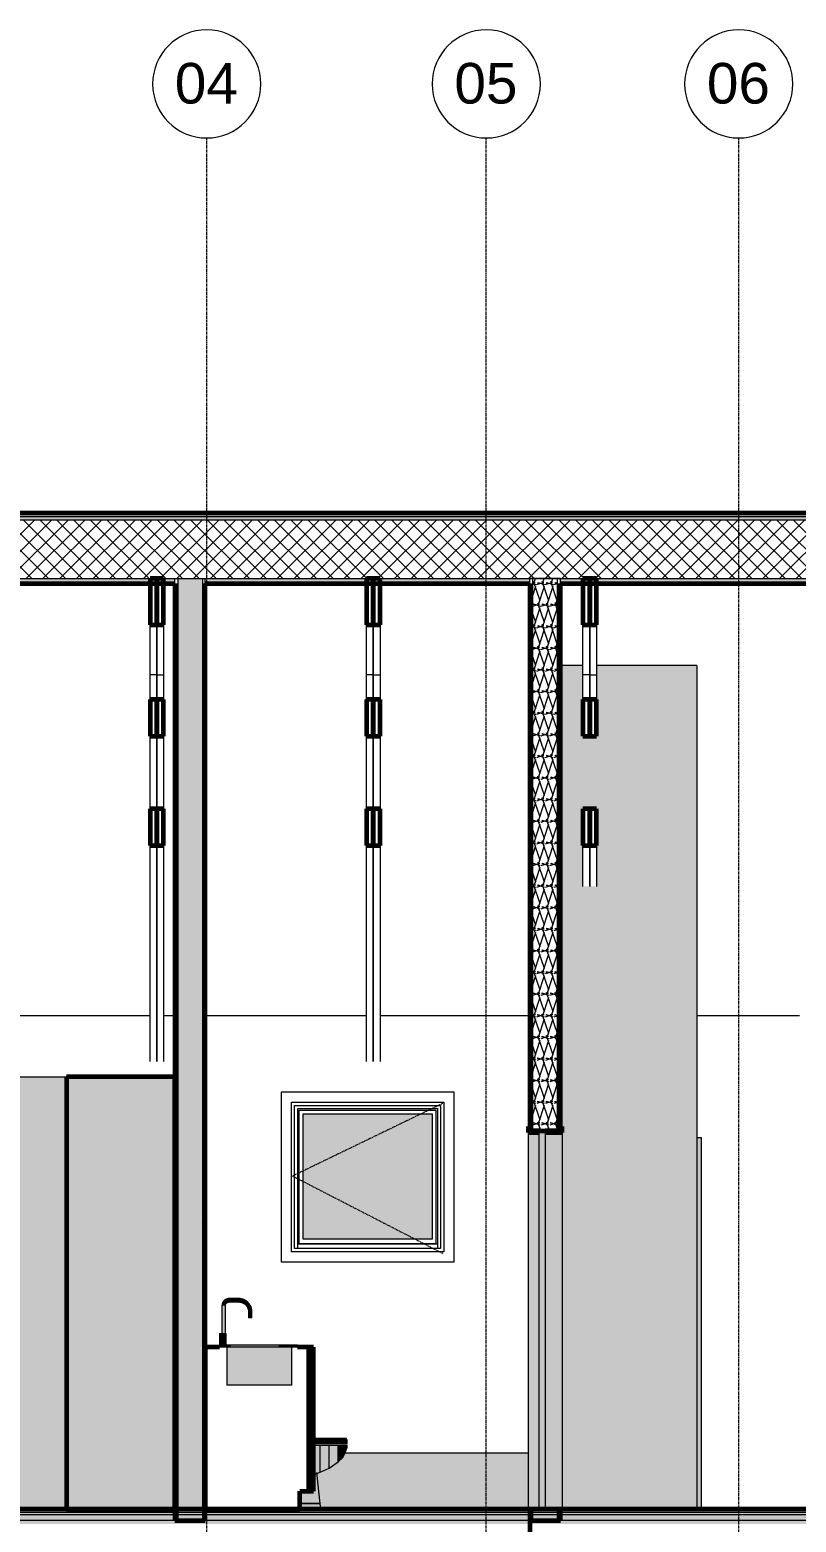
# Model space of a CAD drawing. Header units: inches. Extents: x -3207 to -1923, y -226 to 478.
# Drawn here: x -2371 to -2201.1, y 146.9 to 478.1 of the extents above; entities that cross this region are included whole.
import ezdxf

# ---------------------------------------------------------------- set-up
doc = ezdxf.new("R2010")
doc.units = ezdxf.units.IN
doc.header["$MEASUREMENT"] = 0
doc.linetypes.add('Dash 1_16_', pattern=[0.125, 0.0625, -0.0625])
doc.linetypes.add('Grid Line 1_2_', pattern=[0.875, 0.5, -0.125, 0.125, -0.125])
for name, color, linetype, lineweight in [('A-DOOR', 31, 'Continuous', 18), ('A-DOOR-1', 31, 'Continuous', 60), ('A-DOOR-2', 31, 'Continuous', 9), ('A-FLOR', 192, 'Continuous', 18), ('A-FLOR-1', 192, 'Continuous', 60), ('A-FLOR-LEVL-1', 51, 'Grid Line 1_2_', 9), ('A-FLOR-MCUT', 51, 'Continuous', 18), ('A-FLOR-PATT-1', 8, 'Continuous', 9), ('A-GLAZ', 151, 'Continuous', 18), ('A-GLAZ-1', 151, 'Continuous', 9), ('A-GLAZ-3', 151, 'Dash 1_16_', 9), ('A-ROOF', 132, 'Continuous', 18), ('A-ROOF-1', 132, 'Continuous', 60), ('A-ROOF-PATT-1', 132, 'Continuous', 9), ('A-WALL', 113, 'Continuous', 18), ('A-WALL-PATT-1', 111, 'Continuous', 9), ('I-WALL', 2, 'Continuous', 18), ('I-WALL-1', 2, 'Continuous', 60), ('P-SANR-FIXT', 6, 'Continuous', 9), ('Q-CASE', 31, 'Continuous', 9), ('Q-CASE-1', 31, 'Continuous', 60), ('S-BEAM', 12, 'Continuous', 9), ('S-BEAM-1', 12, 'Continuous', 60), ('S-GRID-1', 1, 'Grid Line 1_2_', 9), ('S-GRID-IDEN', 1, 'Continuous', 9)]:
    doc.layers.add(name, color=color, linetype=linetype, lineweight=lineweight)
doc.styles.add('Arial', font='arial.ttf', dxfattribs={"height": 9})
pattern_1 = [(0, (-2625.466, 124.937), (0, 2.399), []), (315, (-2625.466, 124.937), (2.398506, 0), [3.393, -3.393]), (45, (-2625.466, 124.937), (2.398506, 0), [3.393, -3.393])]
pattern_2 = [(0, (-2625.466, 124.937), (15.36, 3.84), [0.634, -10.886, 0.634, -10.886, -61.44]), (0, (-2625.466, 124.937), (15.36, 3.84), [-23.04, 0.634, -22.406, 0.634, -10.886, -26.88]), (0, (-2625.466, 124.937), (15.36, 3.84), [-57.6, 0.634, -7.046, 0.634, -18.566]), (120, (-2619.706, 126.857), (-11.005538, 11.38215), [0.634, -10.886, 0.634, -10.886, -61.44]), (120, (-2619.706, 126.857), (-11.005538, 11.38215), [-23.04, 0.634, -22.406, 0.634, -10.886, -26.88]), (120, (-2619.706, 126.857), (-11.005538, 11.38215), [-57.6, 0.634, -7.046, 0.634, -18.566]), (240, (-2617.786, 134.537), (-4.354462, -15.22215), [0.634, -10.886, 0.634, -10.886, -61.44]), (240, (-2617.786, 134.537), (-4.354462, -15.22215), [-23.04, 0.634, -22.406, 0.634, -10.886, -26.88]), (240, (-2617.786, 134.537), (-4.354462, -15.22215), [-57.6, 0.634, -7.046, 0.634, -18.566])]
pattern_3 = [(161.57, (-2625.226, 125.177), (-1.92045124, 0.00015035), [0, -13.661, 1.517, 0]), (18.43, (-2625.706, 125.177), (-1.92045124, -0.00015035), [0, -13.661, 1.517, 0]), (108.43, (-2625.226, 125.177), (0.9599691, -4.80073665), [4.553, -10.625]), (71.57, (-2625.706, 125.177), (0.9599691, 4.80073665), [4.553, -10.625])]

# ---------------------------------------------------------------- blocks, each defined once
blk = doc.blocks.new('Truss - Truss-2014843-Section 12')
at = {"layer": 'S-BEAM'}
for p, q in [((-2680.34, 335), (-2680.34, 346.08)), ((-2678.84, 335), (-2678.84, 346.08)), ((-2678.84, 346.08), (-2678.84, 335)), ((-2677.34, 346.08), (-2677.34, 335)), ((-2680.34, 329.46), (-2680.34, 335)), ((-2678.84, 335), (-2680.34, 335)), ((-2678.84, 335), (-2677.34, 335)), ((-2678.84, 329.46), (-2678.84, 335)), ((-2678.84, 335), (-2678.84, 329.46)), ((-2677.34, 335), (-2677.34, 329.46)), ((-2680.34, 305.22), (-2680.34, 321.36)), ((-2678.84, 305.22), (-2678.84, 321.36)), ((-2678.84, 321.36), (-2678.84, 305.22)), ((-2677.34, 321.36), (-2677.34, 305.22)), ((-2680.34, 249.12), (-2680.34, 297.11)), ((-2678.84, 297.11), (-2678.84, 249.12)), ((-2678.84, 249.12), (-2678.84, 297.11)), ((-2677.34, 297.11), (-2677.34, 249.12))]:
    blk.add_line(p, q, dxfattribs=at)
at = {"layer": 'S-BEAM-1'}
for p, q in [((-2678.84, 356.33), (-2680.34, 356.33)), ((-2680.34, 356.33), (-2680.34, 346.08)), ((-2677.34, 356.33), (-2678.84, 356.33)), ((-2678.84, 356.33), (-2678.84, 346.08)), ((-2678.84, 346.08), (-2678.84, 356.33)), ((-2677.34, 346.08), (-2677.34, 356.33)), ((-2680.34, 346.08), (-2678.84, 346.08)), ((-2678.84, 346.08), (-2677.34, 346.08)), ((-2680.34, 329.46), (-2680.34, 321.36)), ((-2678.84, 329.46), (-2680.34, 329.46)), ((-2678.84, 329.46), (-2678.84, 321.36)), ((-2677.34, 329.46), (-2678.84, 329.46)), ((-2678.84, 321.36), (-2678.84, 329.46)), ((-2677.34, 321.36), (-2677.34, 329.46)), ((-2680.34, 321.36), (-2678.84, 321.36)), ((-2678.84, 321.36), (-2677.34, 321.36)), ((-2678.84, 305.22), (-2680.34, 305.22)), ((-2680.34, 305.22), (-2680.34, 297.11)), ((-2678.84, 297.11), (-2678.84, 305.22)), ((-2677.34, 305.22), (-2678.84, 305.22)), ((-2678.84, 305.22), (-2678.84, 297.11)), ((-2677.34, 297.11), (-2677.34, 305.22)), ((-2680.34, 297.11), (-2678.84, 297.11)), ((-2678.84, 297.11), (-2677.34, 297.11))]:
    blk.add_line(p, q, dxfattribs=at)
blk = doc.blocks.new('Truss - Truss-V7-Section 12')
at = {"layer": 'S-BEAM'}
for p, q in [((-2248.34, 335), (-2248.34, 346.08)), ((-2246.84, 335), (-2246.84, 346.08)), ((-2246.84, 346.08), (-2246.84, 335)), ((-2245.34, 346.08), (-2245.34, 335)), ((-2248.34, 329.46), (-2248.34, 335)), ((-2246.84, 335), (-2248.34, 335)), ((-2246.84, 335), (-2245.34, 335)), ((-2246.84, 329.46), (-2246.84, 335)), ((-2246.84, 335), (-2246.84, 329.46)), ((-2245.34, 335), (-2245.34, 329.46)), ((-2248.34, 288), (-2248.34, 297.11)), ((-2246.84, 297.11), (-2246.84, 288)), ((-2246.84, 288), (-2246.84, 297.11)), ((-2245.34, 297.11), (-2245.34, 288))]:
    blk.add_line(p, q, dxfattribs=at)
at = {"layer": 'S-BEAM-1'}
for p, q in [((-2246.84, 356.33), (-2248.34, 356.33)), ((-2248.34, 356.33), (-2248.34, 346.08)), ((-2245.34, 356.33), (-2246.84, 356.33)), ((-2246.84, 356.33), (-2246.84, 346.08)), ((-2246.84, 346.08), (-2246.84, 356.33)), ((-2245.34, 346.08), (-2245.34, 356.33)), ((-2248.34, 346.08), (-2246.84, 346.08)), ((-2246.84, 346.08), (-2245.34, 346.08)), ((-2248.34, 329.46), (-2248.34, 321.36)), ((-2246.84, 329.46), (-2248.34, 329.46)), ((-2246.84, 329.46), (-2246.84, 321.36)), ((-2245.34, 329.46), (-2246.84, 329.46)), ((-2246.84, 321.36), (-2246.84, 329.46)), ((-2245.34, 321.36), (-2245.34, 329.46)), ((-2248.34, 321.36), (-2246.84, 321.36)), ((-2246.84, 321.36), (-2245.34, 321.36)), ((-2246.84, 305.22), (-2248.34, 305.22)), ((-2248.34, 305.22), (-2248.34, 297.11)), ((-2246.84, 297.11), (-2246.84, 305.22)), ((-2245.34, 305.22), (-2246.84, 305.22)), ((-2246.84, 305.22), (-2246.84, 297.11)), ((-2245.34, 297.11), (-2245.34, 305.22)), ((-2248.34, 297.11), (-2246.84, 297.11)), ((-2246.84, 297.11), (-2245.34, 297.11))]:
    blk.add_line(p, q, dxfattribs=at)
blk = doc.blocks.new('Window-Casement-Andersen-A_Series - 35-1_4_ x 35-1_4_-2097275-Section 12')
at = {"layer": 'A-GLAZ'}
blk.add_hatch(color=256, dxfattribs=at).paths.add_polyline_path([(-2619.51, 209.68), (-2613.84, 209.68), (-2613.84, 237.5), (-2642.46, 237.5), (-2642.46, 209.68), (-2637.67, 209.68)], flags=0)
at = {"layer": 'A-GLAZ-1'}
for p, q in [((-2608.99, 242.34), (-2647.31, 242.34)), ((-2647.31, 242.34), (-2647.31, 204.63)), ((-2608.99, 204.63), (-2608.99, 242.34)), ((-2645.06, 206.88), (-2645.06, 240.09)), ((-2645.06, 240.09), (-2611.24, 240.09)), ((-2644.34, 239.38), (-2611.96, 239.38)), ((-2644.34, 207.59), (-2644.34, 239.38)), ((-2643.66, 207.59), (-2643.66, 238.7)), ((-2643.66, 238.7), (-2612.64, 238.7)), ((-2612.64, 238.7), (-2612.64, 207.59)), ((-2611.96, 239.38), (-2611.96, 207.59)), ((-2611.24, 240.09), (-2611.24, 206.88)), ((-2643.3, 208.74), (-2643.3, 238.34)), ((-2643.3, 238.34), (-2612.99, 238.34)), ((-2642.46, 209.68), (-2642.46, 237.5)), ((-2642.46, 237.5), (-2613.84, 237.5)), ((-2613.84, 237.5), (-2613.84, 209.68)), ((-2612.99, 238.34), (-2612.99, 208.74)), ((-2643.3, 208.74), (-2612.99, 208.74)), ((-2613.84, 209.68), (-2642.46, 209.68)), ((-2611.24, 206.88), (-2645.06, 206.88)), ((-2611.96, 207.59), (-2644.34, 207.59)), ((-2643.66, 208.64), (-2612.64, 208.64)), ((-2647.31, 204.63), (-2608.99, 204.63))]:
    blk.add_line(p, q, dxfattribs=at)
at = {"layer": 'A-GLAZ-3'}
for p, q in [((-2611.49, 239.83), (-2644.79, 223.71)), ((-2644.79, 223.71), (-2611.49, 206.54))]:
    blk.add_line(p, q, dxfattribs=at)
blk = doc.blocks.new('Tub-Rectangular-3D - Tub-Rectangular-3D-2098926-Section 12')
at = {"layer": 'P-SANR-FIXT'}
blk.add_hatch(color=256, dxfattribs=at).paths.add_polyline_path([(-2306.47, 149.75), (-2260.48, 149.75), (-2260.48, 162.25), (-2301.08, 162.25), (-2301.17, 162.06), (-2301.61, 161.26), (-2302.61, 160.32), (-2304.61, 158.92), (-2306.93, 157.87), (-2307.4, 157.69), (-2306.61, 151)], flags=0)
blk.add_line((-2301.08, 162.25), (-2260.48, 162.25), dxfattribs=at)
blk = doc.blocks.new('M_Toilet-Domestic-3D - M_Toilet-Domestic-3D-V10-Section 12')
at = {"layer": 'P-SANR-FIXT'}
for points in [[(-2308.09, 165), (-2306.61, 165), (-2306.71, 165.5), (-2308.09, 165.5), (-2308.09, 165.07)], [(-2306.93, 164.25), (-2306.61, 164.25), (-2306.61, 165), (-2308.09, 165), (-2308.09, 164.25), (-2306.96, 164.25)], [(-2307.4, 157.69), (-2306.61, 158), (-2306.61, 164), (-2308.09, 164), (-2308.09, 157.8), (-2307.85, 157.79), (-2307.64, 157.71), (-2307.4, 157.71)], [(-2304.74, 165), (-2304.61, 165), (-2304.74, 165.5), (-2306.71, 165.5), (-2306.61, 165), (-2305.02, 165)], [(-2306.21, 164.25), (-2304.61, 164.25), (-2304.61, 165), (-2306.61, 165), (-2306.61, 164.25)], [(-2306.61, 158), (-2304.61, 158.92), (-2304.61, 164), (-2306.61, 164), (-2306.61, 158.12)], [(-2304.61, 165), (-2302.61, 165), (-2302.77, 165.5), (-2304.74, 165.5), (-2304.61, 165)], [(-2304.61, 164.25), (-2302.61, 164.25), (-2302.61, 165), (-2304.61, 165)], [(-2304.61, 158.92), (-2302.61, 160.32), (-2302.61, 164), (-2304.61, 164), (-2304.61, 159.34)], [(-2301.61, 165), (-2301.81, 165.5), (-2302.77, 165.5), (-2302.61, 165), (-2301.67, 165)], [(-2301.67, 164.25), (-2301.61, 164.25), (-2301.61, 165), (-2302.61, 164.99), (-2302.61, 164.25)], [(-2302.61, 160.32), (-2301.61, 161.26), (-2301.61, 164), (-2302.61, 164), (-2302.61, 160.76)], [(-2301.34, 165), (-2301.11, 165), (-2301.34, 165.5), (-2301.81, 165.5), (-2301.61, 165)], [(-2301.11, 164.25), (-2301.11, 165), (-2301.61, 164.99), (-2301.61, 164.25)], [(-2301.61, 161.26), (-2301.11, 162.17), (-2301.11, 164), (-2301.61, 164), (-2301.61, 161.36)], [(-2301.11, 165), (-2300.61, 165), (-2300.86, 165.5), (-2301.34, 165.5)], [(-2300.61, 164.25), (-2300.61, 165), (-2301.11, 164.99), (-2301.11, 164.25)], [(-2301.11, 162.17), (-2300.61, 163.54), (-2300.61, 164), (-2301.11, 164), (-2301.11, 162.25)], [(-2311.09, 151), (-2306.61, 151), (-2307.4, 157.71), (-2307.64, 157.71), (-2307.86, 157.79), (-2307.96, 157.78), (-2308.09, 157.8), (-2308.09, 153.75), (-2311.09, 153.75), (-2311.09, 151.52)], [(-2309.72, 149.75), (-2306.47, 149.75), (-2306.61, 151), (-2311.09, 150.98), (-2311.09, 149.75), (-2309.83, 149.75)]]:
    blk.add_hatch(color=256, dxfattribs=at).paths.add_polyline_path(points, flags=0)
for p, q in [((-2308.09, 165.5), (-2306.71, 165.5)), ((-2308.09, 165), (-2306.61, 165)), ((-2306.61, 164.99), (-2308.09, 164.99)), ((-2306.61, 164.25), (-2308.09, 164.25)), ((-2308.09, 164), (-2306.61, 164)), ((-2306.61, 165), (-2306.71, 165.5)), ((-2306.71, 165.5), (-2304.74, 165.5)), ((-2306.61, 165), (-2304.61, 165)), ((-2304.61, 164.99), (-2306.61, 164.99)), ((-2306.61, 164.25), (-2306.61, 164.99)), ((-2304.61, 164.25), (-2306.61, 164.25)), ((-2306.61, 164), (-2304.61, 164)), ((-2306.61, 158), (-2306.61, 164)), ((-2304.61, 165), (-2304.74, 165.5)), ((-2304.74, 165.5), (-2302.77, 165.5)), ((-2304.61, 165), (-2302.61, 165)), ((-2302.61, 164.99), (-2304.61, 164.99)), ((-2304.61, 164.25), (-2304.61, 164.99)), ((-2302.61, 164.25), (-2304.61, 164.25)), ((-2304.61, 164), (-2302.61, 164)), ((-2304.61, 158.92), (-2304.61, 164)), ((-2302.61, 165), (-2302.77, 165.5)), ((-2302.77, 165.5), (-2301.81, 165.5)), ((-2302.61, 165), (-2301.61, 165)), ((-2302.61, 164.25), (-2302.61, 165)), ((-2301.61, 164.99), (-2302.61, 164.99)), ((-2301.61, 164.25), (-2302.61, 164.25)), ((-2302.61, 164), (-2301.61, 164)), ((-2302.61, 160.32), (-2302.61, 164)), ((-2301.61, 165), (-2301.81, 165.5)), ((-2301.81, 165.5), (-2301.34, 165.5)), ((-2301.61, 165), (-2301.11, 165)), ((-2301.11, 164.99), (-2301.61, 164.99)), ((-2301.61, 164.25), (-2301.61, 164.99)), ((-2301.11, 164.25), (-2301.61, 164.25)), ((-2301.61, 164), (-2301.11, 164)), ((-2301.61, 161.26), (-2301.61, 164)), ((-2301.11, 165), (-2301.34, 165.5)), ((-2301.34, 165.5), (-2300.86, 165.5)), ((-2301.11, 165), (-2300.61, 165)), ((-2300.61, 164.99), (-2301.11, 164.99)), ((-2301.11, 164.25), (-2301.11, 164.99)), ((-2300.61, 164.25), (-2301.11, 164.25)), ((-2301.11, 164), (-2300.61, 164)), ((-2301.11, 162.17), (-2301.11, 164)), ((-2301.11, 162.13), (-2300.61, 163.5)), ((-2300.61, 165), (-2300.86, 165.5)), ((-2300.61, 164.25), (-2300.61, 165)), ((-2300.61, 163.5), (-2300.61, 164)), ((-2304.61, 158.87), (-2302.61, 160.26)), ((-2302.61, 160.26), (-2301.61, 161.26)), ((-2301.61, 161.26), (-2301.11, 162.13)), ((-2308.09, 157.4), (-2306.61, 157.94)), ((-2306.61, 151), (-2307.36, 157.87)), ((-2306.61, 157.94), (-2304.61, 158.87)), ((-2309.72, 151), (-2311.09, 151)), ((-2311.09, 151), (-2309.72, 151)), ((-2308.47, 151), (-2309.72, 151)), ((-2309.72, 151), (-2308.47, 151)), ((-2307.47, 151), (-2308.47, 151)), ((-2308.47, 151), (-2307.47, 151)), ((-2306.83, 151), (-2307.47, 151)), ((-2307.47, 151), (-2306.83, 151)), ((-2306.61, 151), (-2306.83, 151)), ((-2306.83, 151), (-2306.61, 151)), ((-2306.47, 149.75), (-2306.61, 151))]:
    blk.add_line(p, q, dxfattribs=at)
blk = doc.blocks.new('OD_CW_Base Cabinet - OD_CW_Base Cabinet-2143114-Section 12')
at = {"layer": 'Q-CASE-1'}
for p, q in [((-2328.95, 185.75), (-2332.09, 185.75)), ((-2332.09, 185.75), (-2332.09, 149.75)), ((-2309.09, 185.75), (-2311.63, 185.75)), ((-2308.09, 185.75), (-2309.09, 185.75)), ((-2309.09, 185.75), (-2309.09, 153.75)), ((-2309.09, 153.75), (-2309.09, 185.75)), ((-2308.09, 153.75), (-2308.09, 185.75)), ((-2311.09, 149.75), (-2311.09, 153.75)), ((-2311.09, 153.75), (-2309.09, 153.75)), ((-2309.09, 153.75), (-2308.09, 153.75)), ((-2332.09, 149.75), (-2311.09, 149.75))]:
    blk.add_line(p, q, dxfattribs=at)
blk = doc.blocks.new('Sliding_Door_Pocket_door_-_Wood_8628 - 1_00mx2_00m-2102463-Section 12')
at = {"layer": 'A-DOOR'}
h = blk.add_hatch(color=256, dxfattribs=at)
h.paths.add_polyline_path([(-2253.33, 233.36), (-2252.94, 233.36), (-2252.94, 234.73), (-2253.34, 234.73), (-2253.34, 233.75), (-2256.74, 233.75), (-2256.74, 233.36), (-2253.34, 233.36)], flags=0)
h.paths.add_polyline_path([(-2260.48, 233.36), (-2258.12, 233.36), (-2258.12, 233.75), (-2260.09, 233.75), (-2260.09, 234.73), (-2260.48, 234.73), (-2260.48, 233.75)], flags=0)
for points in [[(-2260.48, 149.75), (-2258.12, 149.75), (-2258.12, 233.36), (-2260.48, 233.36), (-2260.48, 150.16)], [(-2256.74, 149.75), (-2252.94, 149.75), (-2252.94, 233.36), (-2256.74, 233.36), (-2256.74, 151.52)]]:
    blk.add_hatch(color=256, dxfattribs=at).paths.add_polyline_path(points, flags=0)
for p, q in [((-2260.48, 233.36), (-2260.48, 149.75)), ((-2258.12, 233.36), (-2258.12, 149.75)), ((-2256.74, 233.36), (-2256.74, 149.75)), ((-2252.94, 233.36), (-2252.94, 149.75))]:
    blk.add_line(p, q, dxfattribs=at)
at = {"layer": 'A-DOOR-1'}
for p, q in [((-2260.09, 234.73), (-2260.48, 234.73)), ((-2260.48, 234.73), (-2260.48, 233.36)), ((-2260.48, 233.36), (-2258.12, 233.36)), ((-2260.09, 233.75), (-2260.09, 234.73)), ((-2258.12, 233.75), (-2260.09, 233.75)), ((-2258.12, 233.36), (-2258.12, 233.75)), ((-2253.34, 233.75), (-2256.74, 233.75)), ((-2256.74, 233.75), (-2256.74, 233.36)), ((-2256.74, 233.36), (-2252.94, 233.36)), ((-2253.34, 234.73), (-2253.34, 233.75)), ((-2252.94, 234.73), (-2253.34, 234.73)), ((-2252.94, 233.36), (-2252.94, 234.73))]:
    blk.add_line(p, q, dxfattribs=at)
blk = doc.blocks.new('Generic Models 251 - Generic Models 251-2102961-Section 12')
at = {"layer": 'Q-CASE'}
for points in [[(-2404.84, 149.75), (-2404.84, 245.75), (-2428.84, 245.75), (-2428.84, 232.23), (-2428.44, 232.23), (-2428.44, 196.46), (-2427.58, 196.46), (-2427.59, 161.03), (-2428.44, 161.03), (-2428.44, 149.75), (-2419.72, 149.75)], [(-2362.84, 149.75), (-2362.84, 245.75), (-2404.84, 245.75), (-2404.84, 149.75), (-2371.08, 149.75)], [(-2362.84, 149.75), (-2338.84, 149.75), (-2338.84, 245.75), (-2362.84, 245.75), (-2362.84, 157.77)]]:
    blk.add_hatch(color=256, dxfattribs=at).paths.add_polyline_path(points, flags=0)
for p, q in [((-2428.84, 245.75), (-2404.84, 245.75)), ((-2404.84, 245.75), (-2362.84, 245.75)), ((-2404.84, 149.75), (-2404.84, 245.75))]:
    blk.add_line(p, q, dxfattribs=at)
at = {"layer": 'Q-CASE-1'}
for p, q in [((-2338.84, 245.75), (-2362.84, 245.75)), ((-2362.84, 245.75), (-2362.84, 149.75)), ((-2338.84, 149.75), (-2338.84, 245.75)), ((-2362.84, 149.75), (-2338.84, 149.75))]:
    blk.add_line(p, q, dxfattribs=at)
blk = doc.blocks.new('M_Sink Vanity-Square - 500 x 440mm-1093262-Section 12')
at = {"layer": 'P-SANR-FIXT'}
for points in [[(-2328.39, 194.94), (-2327.64, 194.94), (-2327.53, 195.34), (-2327.23, 195.64), (-2326.82, 195.75), (-2326.82, 196.5), (-2327.61, 196.29), (-2328.18, 195.72), (-2328.35, 195.08)], [(-2326.82, 195.75), (-2324.64, 195.75), (-2324.64, 196.5), (-2326.82, 196.5), (-2326.82, 195.79)], [(-2322.05, 193.63), (-2321.76, 193.63), (-2321.98, 194.73), (-2322.6, 195.66), (-2322.6, 195.66), (-2323.54, 196.28), (-2324.64, 196.5), (-2324.64, 195.75), (-2323.82, 195.59), (-2323.13, 195.13), (-2322.67, 194.44), (-2322.51, 193.63), (-2322.22, 193.63)], [(-2327.82, 188.75), (-2327.64, 188.75), (-2327.64, 194.94), (-2328.39, 194.94), (-2328.38, 188.75), (-2327.84, 188.75)], [(-2322.14, 192.25), (-2321.76, 192.25), (-2321.76, 193.63), (-2322.51, 193.63), (-2322.51, 192.25), (-2322.18, 192.25)], [(-2328.95, 186.74), (-2328.2, 186.74), (-2328.21, 188.75), (-2328.93, 188.75)], [(-2328.2, 186.25), (-2327.45, 186.25), (-2327.47, 186.74), (-2328.95, 186.74), (-2328.93, 186.25), (-2328.22, 186.25)], [(-2326.61, 185.75), (-2326.45, 185.75), (-2326.45, 186.25), (-2328.95, 186.25), (-2328.93, 185.75), (-2326.82, 185.75)], [(-2327.45, 186.74), (-2327.47, 188.75), (-2328.2, 188.75), (-2328.2, 186.74), (-2327.47, 186.74)], [(-2326.07, 177.25), (-2324.57, 177.25), (-2324.57, 185.75), (-2327.32, 185.75), (-2327.32, 177.25), (-2326.51, 177.25)], [(-2319.83, 185.75), (-2315.63, 185.75), (-2315.63, 186.25), (-2326.45, 186.25), (-2326.45, 185.75), (-2324.37, 185.75)], [(-2319.83, 177.25), (-2315.63, 177.25), (-2315.63, 185.75), (-2324.57, 185.75), (-2324.57, 177.25), (-2322.1, 177.25)], [(-2315.63, 185.75), (-2311.63, 185.75), (-2311.63, 186.25), (-2315.63, 186.25)], [(-2315.63, 177.25), (-2312.88, 177.25), (-2312.88, 185.75), (-2315.63, 185.75), (-2315.63, 179.77)]]:
    blk.add_hatch(color=256, dxfattribs=at).paths.add_polyline_path(points, flags=0)
for p, q in [((-2324.64, 196.5), (-2326.82, 196.5)), ((-2326.82, 195.75), (-2324.64, 195.75)), ((-2328.39, 194.94), (-2328.39, 188.75)), ((-2327.64, 188.75), (-2327.64, 194.94)), ((-2322.51, 193.63), (-2322.51, 192.25)), ((-2321.76, 192.25), (-2322.51, 192.25)), ((-2321.76, 192.25), (-2321.76, 193.63)), ((-2328.95, 188.75), (-2328.95, 186.74)), ((-2328.95, 188.75), (-2328.95, 186.74)), ((-2328.95, 186.74), (-2328.95, 186.25)), ((-2328.95, 186.74), (-2327.45, 186.74)), ((-2328.95, 186.25), (-2328.95, 185.75)), ((-2328.95, 186.25), (-2326.45, 186.25)), ((-2326.45, 185.75), (-2328.95, 185.75)), ((-2328.93, 188.75), (-2328.2, 188.75)), ((-2328.93, 188.75), (-2328.93, 188.75)), ((-2328.2, 188.75), (-2327.47, 188.75)), ((-2327.47, 188.75), (-2327.47, 188.75)), ((-2327.45, 186.74), (-2327.45, 188.75)), ((-2327.45, 186.74), (-2327.45, 188.75)), ((-2327.45, 186.25), (-2327.45, 186.74)), ((-2327.32, 185.75), (-2327.32, 177.25)), ((-2326.45, 186.25), (-2315.63, 186.25)), ((-2315.63, 185.75), (-2326.45, 185.75)), ((-2315.63, 186.25), (-2311.63, 186.25)), ((-2315.63, 185.75), (-2315.63, 186.25)), ((-2311.63, 185.75), (-2315.63, 185.75)), ((-2312.88, 177.25), (-2312.88, 185.75)), ((-2311.63, 186.25), (-2311.63, 185.75)), ((-2324.57, 177.25), (-2327.32, 177.25)), ((-2315.63, 177.25), (-2324.57, 177.25)), ((-2312.88, 177.25), (-2315.63, 177.25))]:
    blk.add_line(p, q, dxfattribs=at)
at = {"layer": 'P-SANR-FIXT', "flags": 128}
for points in [[(-2326.82, 196.5), (-2326.89, 196.5), (-2326.95, 196.5), (-2327.01, 196.49), (-2327.07, 196.48), (-2327.13, 196.47), (-2327.2, 196.46), (-2327.26, 196.44), (-2327.32, 196.42), (-2327.37, 196.4), (-2327.43, 196.38), (-2327.49, 196.35), (-2327.55, 196.32), (-2327.6, 196.29), (-2327.65, 196.26), (-2327.71, 196.23), (-2327.76, 196.19), (-2327.81, 196.15), (-2327.85, 196.11), (-2327.9, 196.07), (-2327.94, 196.03), (-2327.99, 195.98), (-2328.03, 195.93), (-2328.07, 195.88), (-2328.1, 195.83), (-2328.14, 195.78), (-2328.17, 195.73), (-2328.2, 195.67), (-2328.23, 195.62), (-2328.26, 195.56), (-2328.28, 195.5), (-2328.3, 195.44), (-2328.32, 195.39), (-2328.34, 195.33), (-2328.35, 195.26), (-2328.36, 195.2), (-2328.37, 195.14), (-2328.38, 195.08), (-2328.38, 195.02), (-2328.39, 194.95), (-2328.39, 194.94)], [(-2327.64, 194.94), (-2327.64, 194.97), (-2327.63, 195), (-2327.63, 195.03), (-2327.63, 195.07), (-2327.62, 195.1), (-2327.61, 195.13), (-2327.6, 195.16), (-2327.6, 195.19), (-2327.58, 195.22), (-2327.57, 195.25), (-2327.56, 195.28), (-2327.54, 195.31), (-2327.53, 195.34), (-2327.51, 195.37), (-2327.49, 195.4), (-2327.48, 195.42), (-2327.46, 195.45), (-2327.43, 195.47), (-2327.41, 195.5), (-2327.39, 195.52), (-2327.37, 195.54), (-2327.34, 195.56), (-2327.32, 195.58), (-2327.29, 195.6), (-2327.26, 195.62), (-2327.24, 195.64), (-2327.21, 195.65), (-2327.18, 195.67), (-2327.15, 195.68), (-2327.12, 195.69), (-2327.09, 195.71), (-2327.06, 195.72), (-2327.03, 195.72), (-2326.99, 195.73), (-2326.96, 195.74), (-2326.93, 195.74), (-2326.9, 195.75), (-2326.87, 195.75), (-2326.83, 195.75), (-2326.82, 195.75)], [(-2321.76, 193.63), (-2321.76, 193.74), (-2321.77, 193.85), (-2321.78, 193.97), (-2321.8, 194.08), (-2321.82, 194.2), (-2321.84, 194.31), (-2321.87, 194.42), (-2321.91, 194.53), (-2321.95, 194.64), (-2321.99, 194.74), (-2322.04, 194.85), (-2322.09, 194.95), (-2322.14, 195.05), (-2322.2, 195.15), (-2322.26, 195.25), (-2322.33, 195.34), (-2322.4, 195.43), (-2322.47, 195.52), (-2322.55, 195.61), (-2322.63, 195.69), (-2322.72, 195.77), (-2322.8, 195.84), (-2322.89, 195.91), (-2322.99, 195.98), (-2323.08, 196.04), (-2323.18, 196.1), (-2323.28, 196.16), (-2323.38, 196.21), (-2323.49, 196.26), (-2323.59, 196.3), (-2323.7, 196.34), (-2323.81, 196.38), (-2323.92, 196.41), (-2324.03, 196.44), (-2324.15, 196.46), (-2324.26, 196.48), (-2324.38, 196.49), (-2324.49, 196.5), (-2324.61, 196.5), (-2324.64, 196.5)], [(-2324.64, 195.75), (-2324.55, 195.75), (-2324.47, 195.74), (-2324.38, 195.73), (-2324.3, 195.72), (-2324.21, 195.71), (-2324.13, 195.69), (-2324.05, 195.67), (-2323.97, 195.64), (-2323.89, 195.61), (-2323.81, 195.58), (-2323.73, 195.55), (-2323.66, 195.51), (-2323.58, 195.47), (-2323.51, 195.43), (-2323.44, 195.38), (-2323.37, 195.33), (-2323.3, 195.28), (-2323.24, 195.22), (-2323.17, 195.17), (-2323.11, 195.11), (-2323.05, 195.04), (-2323, 194.98), (-2322.95, 194.91), (-2322.9, 194.84), (-2322.85, 194.77), (-2322.8, 194.7), (-2322.76, 194.63), (-2322.72, 194.55), (-2322.69, 194.47), (-2322.66, 194.4), (-2322.63, 194.32), (-2322.6, 194.23), (-2322.58, 194.15), (-2322.56, 194.07), (-2322.54, 193.99), (-2322.53, 193.9), (-2322.52, 193.82), (-2322.51, 193.73), (-2322.51, 193.65), (-2322.51, 193.63)]]:
    blk.add_lwpolyline(points, dxfattribs=at)
blk = doc.blocks.new('Door-Double-Sliding - 4_ x 82_ wood panels-2132314-Section 12')
at = {"layer": 'A-DOOR'}
blk.add_hatch(color=256, dxfattribs=at).paths.add_polyline_path([(-2222.09, 149.75), (-2222.09, 232.25), (-2223.09, 232.25), (-2223.09, 149.75)], flags=0)
at = {"layer": 'A-DOOR-2'}
for p, q in [((-2223.09, 232.25), (-2222.09, 232.25)), ((-2222.09, 232.25), (-2222.09, 149.75))]:
    blk.add_line(p, q, dxfattribs=at)
blk = doc.blocks.new('Grid - Grid Head - Circle-50561-Section 12')
at = {"layer": 'S-GRID-IDEN'}
for start, end in [(0, 180), (180, 360)]:
    blk.add_arc((-2527.62, 466.14), 12, start, end, dxfattribs=at)

msp = doc.modelspace()

# ---------------------------------------------------------------- hatches: boundary and pattern name
at = {"layer": 'A-FLOR'}
h = msp.add_hatch(color=256, dxfattribs=at)
h.paths.add_polyline_path([(-2565.01919, 149), (-2547.08668, 149), (-2547.08668, 149.75), (-2657.42732, 149.75), (-2657.41321, 149), (-2583.18114, 149)], flags=0)
h.paths.add_polyline_path([(-2692.15282, 149), (-2667.40478, 149), (-2667.2583, 149.07179), (-2666.70914, 149.56678), (-2666.59306, 149.75), (-2709.08668, 149.75), (-2709.08668, 149)], flags=0)
h.paths.add_polyline_path([(-2056.4847, 149), (-2024.58668, 149), (-2024.58668, 149.75), (-2260.08668, 149.75), (-2260.08668, 149), (-2065.56568, 149)], flags=0)
h.paths.add_polyline_path([(-2662.66679, 149), (-2661.11859, 149), (-2661.06686, 149.07649), (-2660.98529, 149.75), (-2662.77664, 149.75), (-2662.69211, 149.16791)], flags=0)
h = msp.add_hatch(color=256, dxfattribs=at)
h.paths.add_polyline_path([(-2260.8066, 149), (-2260.08668, 149), (-2260.08668, 149.75), (-2332.71168, 149.75), (-2332.71168, 149), (-2265.34708, 149)], flags=0)
h.paths.add_polyline_path([(-2527.21005, 149), (-2338.21168, 149), (-2338.21168, 149.75), (-2540.33668, 149.75), (-2540.33668, 149), (-2528.6953, 149)], flags=0)
h = msp.add_hatch(color=256, dxfattribs=at)
h.paths.add_polyline_path([(-2259.26362, 147.25), (-2023.83668, 147.25), (-2023.83668, 148.5), (-2260.08668, 148.5), (-2260.08668, 147.25)], flags=0)
h.paths.add_polyline_path([(-2709.83668, 147.25), (-2669.91308, 147.25), (-2669.84501, 147.80394), (-2668.42489, 148.5), (-2709.83668, 148.5), (-2709.83668, 148.06721)], flags=0)
h.paths.add_polyline_path([(-2540.33668, 147.25), (-2540.33668, 148.5), (-2540.96168, 148.5), (-2540.96168, 147.25)], flags=0)
h.paths.add_polyline_path([(-2663.58175, 147.25), (-2663.71465, 147.78547), (-2663.75856, 147.83427), (-2663.82698, 147.85768), (-2664.0848, 147.75129), (-2664.79501, 147.25), (-2663.71465, 147.25)], flags=0)
h.paths.add_polyline_path([(-2655.82893, 147.25), (-2546.46168, 147.25), (-2546.46168, 148.5), (-2657.42026, 148.5), (-2657.41321, 147.25)], flags=0)
h.paths.add_polyline_path([(-2662.00008, 147.69648), (-2661.45671, 148.5), (-2662.54621, 148.5), (-2662.38391, 148.04003)], flags=0)
h = msp.add_hatch(color=256, dxfattribs=at)
h.paths.add_polyline_path([(-2260.8066, 147.25), (-2260.08668, 147.25), (-2260.08668, 148.5), (-2332.71168, 148.5), (-2332.71168, 147.25), (-2265.34708, 147.25)], flags=0)
h.paths.add_polyline_path([(-2492.37141, 147.25), (-2338.21168, 147.25), (-2338.21168, 148.5), (-2540.33668, 148.5), (-2540.33668, 147.25), (-2495.21168, 147.25)], flags=0)
at = {"layer": 'A-FLOR-PATT-1'}
h = msp.add_hatch(dxfattribs=at)
h.set_pattern_fill('FP_4', color=256, style=0, pattern_type=2)
h.set_pattern_definition(pattern_1)
h.paths.add_polyline_path([(-2715.33668, 146.5), (-2540.33668, 146.5), (-2540.33668, 147.25), (-2715.33668, 147.25)], flags=0)
h.paths.add_polyline_path([(-2024.58668, 146.5), (-2022.83668, 146.5), (-2022.83668, 147.25), (-2260.08668, 147.25), (-2260.08668, 146.5), (-2044.96168, 146.5)], flags=0)
h = msp.add_hatch(dxfattribs=at)
h.set_pattern_fill('FP_4', color=256, style=0, pattern_type=2)
h.set_pattern_definition(pattern_1)
h.paths.add_polyline_path([(-2038.33255, 148.5), (-2023.83668, 148.5), (-2023.83668, 149), (-2260.08668, 149), (-2260.08668, 148.5), (-2056.4847, 148.5)], flags=0)
h.paths.add_polyline_path([(-2709.83668, 148.5), (-2668.42489, 148.5), (-2667.40478, 149), (-2709.83668, 149)], flags=0)
h.paths.add_polyline_path([(-2662.38391, 148.5), (-2661.45671, 148.5), (-2661.11859, 149), (-2662.66679, 149), (-2662.62509, 148.72357), (-2662.54621, 148.5)], flags=0)
h.paths.add_polyline_path([(-2657.42026, 148.5), (-2547.08668, 148.52), (-2547.08668, 149), (-2657.42309, 149), (-2657.42222, 148.84692)], flags=0)
h = msp.add_hatch(dxfattribs=at)
h.set_pattern_fill('FP_4', color=256, style=0, pattern_type=2)
h.set_pattern_definition(pattern_1)
h.paths.add_polyline_path([(-2419.72363, 148.5), (-2338.21168, 148.5), (-2338.21168, 149), (-2540.33668, 149), (-2540.33668, 148.5), (-2428.44298, 148.5)], flags=0)
h.paths.add_polyline_path([(-2260.08668, 148.5), (-2260.08668, 149), (-2332.71168, 149), (-2332.71168, 148.5), (-2260.8066, 148.5)], flags=0)
h = msp.add_hatch(dxfattribs=at)
h.set_pattern_fill('FP_4', color=256, style=0, pattern_type=2)
h.set_pattern_definition(pattern_1)
h.paths.add_polyline_path([(-2404.83668, 146.5), (-2260.08668, 146.5), (-2260.08668, 147.25), (-2540.33668, 147.25), (-2540.33668, 146.5), (-2419.72363, 146.5)], flags=0)
at = {"layer": 'A-ROOF'}
msp.add_hatch(color=256, dxfattribs=at).paths.add_polyline_path([(-2129.13249, 370.11785), (-2017.08668, 370.11785), (-2017.08668, 370.82496), (-2716.58668, 370.82496), (-2716.58668, 370.11785), (-2201.78027, 370.11785)], flags=0)
at = {"layer": 'A-ROOF-PATT-1'}
h = msp.add_hatch(dxfattribs=at)
h.set_pattern_fill('FP_4', color=256, style=0, pattern_type=2)
h.set_pattern_definition(pattern_1)
h.paths.add_polyline_path([(-2274.42806, 369.41074), (-2023.83668, 369.41074), (-2023.83668, 370.11785), (-2709.83668, 370.11785), (-2709.83668, 369.41074), (-2293.29846, 369.41074)], flags=0)
h.paths.add_polyline_path([(-2017.08668, 369.41074), (-2017.08668, 370.11785), (-2018.33668, 370.11785), (-2018.33668, 369.41074)], flags=0)
h.paths.add_polyline_path([(-2716.58668, 369.41074), (-2715.33668, 369.41074), (-2715.33668, 370.11785), (-2716.58668, 370.11785)], flags=0)
h = msp.add_hatch(dxfattribs=at)
h.set_pattern_fill('FP_3', color=256, style=0, pattern_type=2)
h.set_pattern_definition([(45, (-2625.466, 124.937), (-1.856155, 1.856155), []), (135, (-2625.466, 124.937), (-1.856155, -1.856155), [])])
h.paths.add_polyline_path([(-2332.08668, 356.32927), (-2017.08668, 356.32927), (-2017.08668, 369.41074), (-2716.58668, 369.41074), (-2716.58668, 356.32927), (-2332.71168, 356.32927)], flags=0)
h = msp.add_hatch(dxfattribs=at)
h.set_pattern_fill('FP_8', color=256, style=0, pattern_type=2)
h.set_pattern_definition([(355.236, (-2625.466, 129.017), (-263.9996864, 24.0015455), [2.89, -286.108]), (11.31, (-2622.586, 128.777), (96.00039, 24.000414), [3.671, -118.705]), (45, (-2618.986, 129.497), (0, 24.0006), [2.715, -31.226]), (46.848, (-2617.066, 131.417), (335.9980391, 360.0023588), [5.264, -521.098]), (12.995, (-2613.466, 135.257), (-215.999946, -48.001379), [3.202, -316.998]), (0, (-2610.346, 135.977), (24, 24), [6, -18]), (350.538, (-2604.346, 135.977), (-120.000217, 23.99977), [2.92, -143.067]), (354.289, (-2625.466, 135.497), (-215.999717, 24.001433), [2.412, -238.785]), (0, (-2623.066, 135.257), (24, 24), [3.6, -20.4]), (28.301, (-2619.466, 135.257), (263.9998408, 144.000819), [3.544, -350.812]), (52.125, (-2616.346, 136.937), (-96.000349, -120.000279), [5.473, -268.169]), (39.289, (-2612.986, 141.257), (144.0003217, 119.9990163), [3.411, -337.693]), (6.34, (-2610.346, 143.417), (192.000086, 23.998999), [4.347, -212.983]), (348.111, (-2606.026, 143.897), (-335.9991112, 72.0018444), [4.66, -461.336]), (353.29, (-2625.466, 142.937), (216.0001982, -24.0007422), [4.108, -406.706]), (3.367, (-2621.386, 142.457), (384.000105, 24.003305), [4.087, -404.618]), (33.69, (-2617.306, 142.697), (-47.99962, -24.00016), [4.327, -82.207]), (47.49, (-2613.706, 145.097), (239.998435, 264.0019564), [3.907, -386.785]), (14.931, (-2611.066, 147.977), (264.000774, 71.9981694), [3.726, -368.854]), (0, (-2607.466, 148.937), (24, 24), [2.88, -21.12]), (347.005, (-2604.586, 148.937), (215.999946, -48.001379), [3.202, -316.998]), (0, (-2618.026, 124.937), (24, 24), [0.063, -23.937]), (223.152, (-2614.666, 128.537), (360.0023588, 335.9980391), [5.264, -521.098]), (206.565, (-2618.506, 148.937), (-23.99974, -23.9997), [2.147, -51.519]), (188.13, (-2620.426, 147.977), (-144.000218, -23.999654), [3.394, -166.312]), (156.801, (-2623.786, 147.497), (-119.99995, 48.001369), [1.828, -180.951]), (26.565, (-2614.666, 128.537), (23.99974, 23.9997), [2.683, -50.982]), (6.71, (-2612.266, 129.737), (-216.0001982, -24.0007422), [4.108, -406.706]), (349.875, (-2608.186, 130.217), (407.9992525, -72.0020701), [6.826, -675.804]), (349.695, (-2625.466, 126.377), (144.0004774, -24.0001035), [2.683, -265.645]), (15.524, (-2622.826, 125.897), (-264.000139, -71.9991673), [4.484, -443.873]), (42.879, (-2618.506, 127.097), (-311.9990114, -288.0003535), [4.585, -453.934]), (34.695, (-2615.146, 130.217), (240.0000585, 167.9992156), [3.795, -375.679]), (9.462, (-2612.026, 132.377), (120.000217, 23.99977), [4.38, -141.607]), (353.418, (-2607.706, 133.097), (-408.0001485, 48.0004238), [6.281, -621.859]), (351.87, (-2625.466, 132.377), (-144.000218, 23.999654), [3.394, -166.312]), (11.31, (-2622.106, 131.897), (96.00039, 24.000414), [3.671, -118.705]), (42.51, (-2618.506, 132.617), (-264.0019564, -239.998435), [3.907, -386.785]), (45, (-2615.626, 135.257), (0, 24.0006), [4.412, -29.529]), (17.354, (-2612.506, 138.377), (-311.9999793, -95.999553), [4.023, -398.29]), (356.633, (-2608.666, 139.577), (-384.000105, 24.003305), [4.087, -404.618]), (342.897, (-2604.586, 139.337), (239.999665, -72.0006297), [3.264, -323.171]), (351.254, (-2625.466, 138.377), (168.000296, -23.999242), [3.157, -312.514]), (14.931, (-2622.346, 137.897), (264.000774, 71.9981694), [3.726, -368.854]), (32.005, (-2618.746, 138.857), (-120.000722, -71.999341), [4.528, -221.887]), (49.899, (-2614.906, 141.257), (-264.0002635, -311.9996052), [5.961, -590.186]), (15.945, (-2611.066, 145.817), (-96.00064, -23.999112), [3.494, -171.228]), (353.991, (-2607.706, 146.777), (240.0002348, -24.000218), [4.585, -453.934]), (336.801, (-2603.146, 146.297), (119.99995, -48.001369), [1.828, -180.951]), (350.538, (-2625.466, 145.577), (-120.000217, 23.99977), [2.92, -143.067]), (10.008, (-2622.586, 145.097), (264.00047, 47.999892), [4.143, -410.161]), (37.405, (-2618.506, 145.817), (312.0020274, 239.997904), [5.136, -508.486]), (29.055, (-2614.426, 124.937), (167.999253, 96.001016), [2.471, -244.624]), (10.784, (-2612.266, 126.137), (-384.0003557, -71.9976669), [5.131, -507.931]), (352.875, (-2607.226, 127.097), (-168.000466, 24.000177), [5.805, -187.689])])
h.paths.add_polyline_path([(-2332.08668, 355.26861), (-2260.08668, 355.26861), (-2260.08668, 356.32927), (-2332.08668, 356.32927)], flags=0)
h.paths.add_polyline_path([(-2347.07584, 355.26861), (-2338.83668, 355.26861), (-2338.83668, 356.32927), (-2428.83668, 356.32927), (-2428.83668, 355.26861), (-2419.72363, 355.26861)], flags=0)
h.paths.add_polyline_path([(-2716.58668, 355.26861), (-2715.33668, 355.27643), (-2715.33668, 356.32927), (-2716.58668, 356.32927)], flags=0)
h.paths.add_polyline_path([(-2709.83668, 355.26861), (-2547.08668, 355.26861), (-2547.08668, 356.32927), (-2709.83668, 356.32927), (-2709.83668, 355.31085)], flags=0)
h.paths.add_polyline_path([(-2435.58668, 355.26861), (-2435.58668, 356.32927), (-2540.33668, 356.32927), (-2540.33668, 355.26861), (-2492.37141, 355.26861)], flags=0)
h.paths.add_polyline_path([(-2253.33668, 355.26861), (-2023.83668, 355.26861), (-2023.83668, 356.32927), (-2253.33668, 356.32927)], flags=0)
h.paths.add_polyline_path([(-2018.33668, 355.26861), (-2017.08668, 355.26861), (-2017.08668, 356.32927), (-2018.33668, 356.32927), (-2018.33668, 355.27422)], flags=0)
at = {"layer": 'A-WALL-PATT-1'}
h = msp.add_hatch(dxfattribs=at)
h.set_pattern_fill('FP_1', color=256, style=0, pattern_type=2)
h.set_pattern_definition(pattern_2)
h.paths.add_polyline_path([(-2338.21168, 149.75), (-2338.21168, 356.32927), (-2338.83668, 356.32927), (-2338.83668, 149.75), (-2338.2192, 149.75)], flags=0)
h = msp.add_hatch(dxfattribs=at)
h.set_pattern_fill('FP_6', color=256, style=0, pattern_type=2)
h.set_pattern_definition(pattern_3)
h.paths.add_polyline_path([(-2332.71168, 147.25), (-2332.71168, 356.32927), (-2338.21168, 356.32927), (-2338.21168, 147.25)], flags=0)
h = msp.add_hatch(dxfattribs=at)
h.set_pattern_fill('FP_1', color=256, style=0, pattern_type=2)
h.set_pattern_definition(pattern_2)
h.paths.add_polyline_path([(-2332.08668, 149.75), (-2332.08668, 356.32927), (-2332.71168, 356.32927), (-2332.71168, 149.75), (-2332.0942, 149.75)], flags=0)
h = msp.add_hatch(dxfattribs=at)
h.set_pattern_fill('FP_1', color=256, style=0, pattern_type=2)
h.set_pattern_definition(pattern_2)
h.paths.add_polyline_path([(-2260.08668, 233.75), (-2259.46168, 233.75), (-2259.46168, 356.32927), (-2260.08668, 356.32927), (-2260.08668, 244.85947)], flags=0)
h = msp.add_hatch(dxfattribs=at)
h.set_pattern_fill('FP_6', color=256, style=0, pattern_type=2)
h.set_pattern_definition(pattern_3)
h.paths.add_polyline_path([(-2259.46168, 233.75), (-2253.96168, 233.75), (-2253.96168, 356.32927), (-2259.46168, 356.32927), (-2259.46168, 246.1961)], flags=0)
h = msp.add_hatch(dxfattribs=at)
h.set_pattern_fill('FP_1', color=256, style=0, pattern_type=2)
h.set_pattern_definition(pattern_2)
h.paths.add_polyline_path([(-2253.33668, 233.75), (-2253.33668, 356.32927), (-2253.96168, 356.32927), (-2253.96168, 233.75)], flags=0)
at = {"layer": 'I-WALL'}
h = msp.add_hatch(color=256, dxfattribs=at)
h.paths.add_polyline_path([(-2238.10417, 149.75), (-2229.83668, 149.75), (-2229.83668, 337.04509), (-2245.33668, 337.04509), (-2245.33668, 321.35699), (-2248.33668, 321.35699), (-2248.33668, 337.04509), (-2253.33668, 337.04509), (-2253.33668, 234.73425), (-2252.94298, 234.73425), (-2252.94298, 149.75)], flags=0)
h.paths.add_polyline_path([(-2245.33668, 288), (-2248.33668, 288), (-2248.33668, 305.21751), (-2245.33668, 305.21751), (-2245.33668, 297.11176)], flags=0)
for points in [[(-2223.08668, 149.75), (-2223.08668, 337.04509), (-2229.83668, 337.04509), (-2229.83668, 149.75)], [(-2258.11818, 149.75), (-2256.74023, 149.75), (-2256.74023, 233.75), (-2258.11818, 233.75), (-2258.11818, 151.52229)]]:
    msp.add_hatch(color=256, dxfattribs=at).paths.add_polyline_path(points, flags=0)

# ---------------------------------------------------------------- linework, layer by layer
at = {"layer": 'A-FLOR-1'}
for p, q in [((-2024.58668, 149.75), (-2709.08668, 149.75)), ((-2260.08668, 147.25), (-2260.08668, 134))]:
    msp.add_line(p, q, dxfattribs=at)
at = {"layer": 'A-FLOR-LEVL-1'}
msp.add_line((-1935.47917, 147.25), (-3194.57025, 147.25), dxfattribs=at)
at = {"layer": 'A-FLOR-MCUT'}
for p, q in [((-2023.83668, 149), (-2709.83668, 149)), ((-2023.83668, 148.5), (-2709.83668, 148.5)), ((-2022.83668, 147.25), (-2709.83668, 147.25))]:
    msp.add_line(p, q, dxfattribs=at)
at = {"layer": 'A-ROOF'}
for p, q in [((-2716.58668, 369.41074), (-2017.08668, 369.41074)), ((-2709.08668, 370.11785), (-2024.58668, 370.11785)), ((-2716.58668, 356.32927), (-2017.08668, 356.32927))]:
    msp.add_line(p, q, dxfattribs=at)
at = {"layer": 'A-ROOF-1'}
for p, q in [((-2017.08668, 370.82496), (-2716.58668, 370.82496)), ((-2428.83668, 355.26861), (-2338.83668, 355.26861)), ((-2332.08668, 355.26861), (-2260.08668, 355.26861)), ((-2253.33668, 355.26861), (-2017.08668, 355.26861))]:
    msp.add_line(p, q, dxfattribs=at)
at = {"layer": 'A-WALL'}
for p, q in [((-2338.83668, 355.26861), (-2338.83668, 356.32927)), ((-2338.21168, 356.32927), (-2338.21168, 147.25)), ((-2332.71168, 356.32927), (-2332.71168, 147.25)), ((-2332.08668, 355.26861), (-2332.08668, 356.32927)), ((-2253.33668, 356.32927), (-2260.08668, 356.32927)), ((-2260.08668, 355.26861), (-2260.08668, 356.32927)), ((-2259.46168, 233.75), (-2259.46168, 356.32927)), ((-2253.96168, 233.75), (-2253.96168, 356.32927)), ((-2253.33668, 355.26861), (-2253.33668, 356.32927)), ((-2259.46168, 147.25), (-2259.46168, 149.75)), ((-2253.96168, 147.25), (-2253.96168, 149.75))]:
    msp.add_line(p, q, dxfattribs=at)
at = {"layer": 'I-WALL'}
for p, q in [((-2248.33668, 337.04509), (-2253.33668, 337.04509)), ((-2223.08668, 337.04509), (-2245.33668, 337.04509)), ((-2223.08668, 337.04509), (-2223.08668, 149.75)), ((-2344.33668, 259.29509), (-2389.33668, 259.29509)), ((-2338.83668, 259.29509), (-2341.33668, 259.29509)), ((-2296.33668, 259.29509), (-2332.08668, 259.29509)), ((-2260.08668, 259.29509), (-2293.33668, 259.29509)), ((-2200.33668, 259.29509), (-2223.08668, 259.29509))]:
    msp.add_line(p, q, dxfattribs=at)
at = {"layer": 'I-WALL-1'}
for p, q in [((-2338.83668, 355.26861), (-2338.83668, 147.25)), ((-2332.08668, 147.25), (-2332.08668, 355.26861)), ((-2260.08668, 355.26861), (-2260.08668, 233.75)), ((-2253.33668, 233.75), (-2253.33668, 355.26861)), ((-2260.08668, 233.75), (-2253.33668, 233.75)), ((-2260.08668, 149.75), (-2260.08668, 147.25)), ((-2253.33668, 149.75), (-2260.08668, 149.75)), ((-2253.33668, 147.25), (-2253.33668, 149.75)), ((-2338.83668, 147.25), (-2332.08668, 147.25)), ((-2260.08668, 147.25), (-2253.33668, 147.25))]:
    msp.add_line(p, q, dxfattribs=at)
at = {"layer": 'S-GRID-1'}
for p, q in [((-2331.77418, -165.07357), (-2331.77418, 454.14485)), ((-2269.77418, -165.07357), (-2269.77418, 454.14485)), ((-2213.77418, -165.07357), (-2213.77418, 454.14485))]:
    msp.add_line(p, q, dxfattribs=at)

# ---------------------------------------------------------------- block references
at = {"layer": 'A-DOOR'}
for name in ['Sliding_Door_Pocket_door_-_Wood_8628 - 1_00mx2_00m-2102463-Section 12', 'Door-Double-Sliding - 4_ x 82_ wood panels-2132314-Section 12']:
    msp.add_blockref(name, (0, 0), dxfattribs=at)
at = {"layer": 'A-GLAZ'}
msp.add_blockref('Window-Casement-Andersen-A_Series - 35-1_4_ x 35-1_4_-2097275-Section 12', (332.0625, 0), dxfattribs=at)
at = {"layer": 'P-SANR-FIXT'}
for name in ['M_Sink Vanity-Square - 500 x 440mm-1093262-Section 12', 'M_Toilet-Domestic-3D - M_Toilet-Domestic-3D-V10-Section 12', 'Tub-Rectangular-3D - Tub-Rectangular-3D-2098926-Section 12']:
    msp.add_blockref(name, (0, 0), dxfattribs=at)
at = {"layer": 'Q-CASE'}
for name in ['Generic Models 251 - Generic Models 251-2102961-Section 12', 'OD_CW_Base Cabinet - OD_CW_Base Cabinet-2143114-Section 12']:
    msp.add_blockref(name, (0, 0), dxfattribs=at)
at = {"layer": 'S-BEAM'}
for name, p in [('Truss - Truss-2014843-Section 12', (336, 0)), ('Truss - Truss-2014843-Section 12', (384, 0)), ('Truss - Truss-V7-Section 12', (0, 0))]:
    msp.add_blockref(name, p, dxfattribs=at)
at = {"layer": 'S-GRID-IDEN'}
for p in [(195.84375, 0), (257.84375, 0), (313.84375, 0)]:
    msp.add_blockref('Grid - Grid Head - Circle-50561-Section 12', p, dxfattribs=at)

# ---------------------------------------------------------------- texts
at = {"layer": 'S-GRID-IDEN', "char_height": 9, "width": 16.968, "attachment_point": 1, "style": 'Arial'}
for s, insert in [('04', (-2338.84421, 470.78882)), ('05', (-2276.84421, 470.78882)), ('06', (-2220.84421, 470.78882))]:
    msp.add_mtext(s, dxfattribs=dict(at, insert=insert))

doc.saveas('drawing.dxf')
